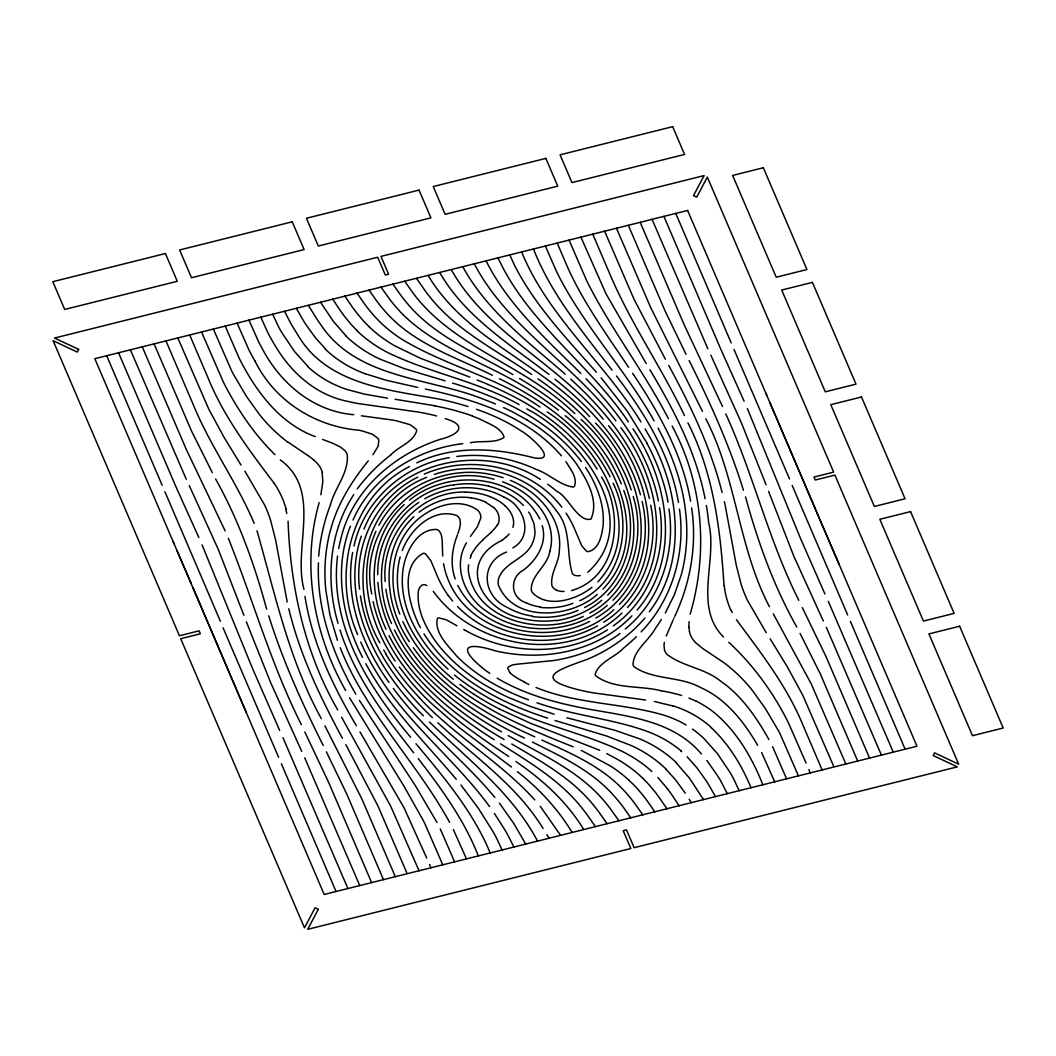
<?xml version="1.0" encoding="UTF-8"?>
<svg xmlns="http://www.w3.org/2000/svg" width="1056" height="1056" viewBox="0 0 1056 1056"><rect width="100%" height="100%" fill="white"/><g stroke="black" fill="none" stroke-linecap="round" stroke-linejoin="round"><path stroke-width="1.5" d="M377.731 574.728C376.768 531.392 410.335 490.34 453.75 484.823M318.463 562.808C316.47 609.259 332.864 654.456 355.806 694.201M337.55 556.05C329.116 624.584 368.28 687.034 410.626 737.246M352.638 552.499C344.322 598.66 362.366 645.335 389.004 682.466M690.149 614.183C708.484 551.852 703.058 483.503 672.104 425.977M320.879 494.749L322.832 481.628L322.159 472.639M319.176 502.577C301.145 565.712 313.632 634.049 345.642 690.558M353.984 546.031C363.832 500.518 403.894 465.062 449.407 457.644M330.554 530.072C337.26 504.306 351.582 481.351 368.267 460.891M400.171 556.842C387.829 603.926 417.859 650.654 453.328 679.206M512.912 527.38C515.486 519.407 510.919 511.051 505.045 505.811M549.872 551.192C547.787 566.016 530.614 575.005 531.3 590.106A10.89 9.214 18.2 0 0 532.435 592.627C546.718 607.662 571.943 600.758 587.268 590.713A80.573 68.178 18.2 0 0 591.994 587.242M361.297 536.131C339.227 602.184 377.494 670.045 423.39 715.836M470.144 558.36L471.24 555.522M457.908 533.531L458.911 530.561A81.365 68.851 18.2 0 0 459.571 528.356L460.456 523.459L459.928 519.42A7.973 6.745 18.2 0 0 456.614 515.46C433.052 507.25 409.873 529.795 402.244 550.585M457.472 534.798C452.034 548.764 449.988 564.577 455.189 578.939M666.244 636.002L673.226 619.78M330.396 504.728C334.844 487.885 348.955 472.758 347.266 454.766A12.461 10.534 18.2 0 0 344.797 450.529L340.547 447.097L333.379 443.56A103.805 87.833 18.2 0 0 331.122 442.649L322.568 439.428M350.42 526.152C333.564 568.867 342.078 617.509 362.551 657.413M363.99 529.082C390.707 461.723 481.985 441.104 540.355 479.384M674.718 616.427C690.492 582.806 697.198 544.777 691.627 507.896M673.807 618.46L674.111 617.8M352.981 520.08C371.95 476.612 416.724 449.13 462.818 443.639M378.906 525.347C399.26 486.064 447.19 465.551 490.024 474.329A89.021 75.332 18.2 0 1 503.105 477.695M466.448 542.89C451.968 566.676 465.208 597.656 487.186 611.728C522.601 636.808 574.464 633.56 607.24 605.458M497.297 524.806L496.452 526.218A34.835 29.476 18.2 0 1 494.34 528.95L493.535 529.848A75.821 64.165 18.2 0 1 490.842 532.541M665.32 612.968L674.388 594.766L681.265 574.847A226.34 191.519 18.2 0 0 685.872 514.378C682.994 484.004 672.263 454.859 658.046 428.036M661.399 619.463L660.581 620.73A281.424 238.141 18.2 0 1 655.288 628.544C648.727 640.702 633.758 649.981 632.98 664.528A7.339 6.217 18.2 0 0 634.009 666.692C653.149 680.196 679.8 676.012 700.379 687.443C726.013 698.742 743.939 721.71 757.667 745.325M353.734 494.67C328.997 532.303 325.486 580.76 338.039 623.317M470.461 536.435L476.282 528.264A81.985 69.379 18.2 0 0 477.616 526.258L480.836 517.876A11.537 9.755 18.2 0 0 477.814 510.272C457.723 495.726 428.855 507.342 413.345 523.618C390.39 547.325 388.238 584.483 399.802 614.104M372.94 454.78L378.074 446.371L378.84 440.392A7.339 6.217 18.2 0 0 377.81 438.227L372.161 434.122L361.957 430.888A129.796 109.824 18.2 0 0 359.159 430.241C314.926 426.518 274.626 400.976 254.839 360.782M649.282 611.794C688.552 559.997 679.312 487.054 647.922 433.818M637.151 610.038C681.463 558.624 668.818 481.193 632.94 428.842M627.462 607.504C674.454 557.278 659.366 478.157 620.836 427.68M641.111 631.884C672.25 599.821 685.819 553.027 679.457 509.084M602.976 589.142C653.73 535.748 614.843 454.516 565.184 415.694M619.463 604.296C668.276 554.77 649.928 473.88 608.52 425.779M631.976 615.767C597.445 652.146 542.718 661.993 495.158 650.8C469.366 642.576 455.228 645.044 481.721 667.366M597.868 581.922C648.226 526.772 599.636 445.975 547.232 411.959M607.675 595.148C657.888 544.17 628.505 461.591 581.117 419.522M612.995 600.191C662.878 550.4 639.817 468.494 595.558 423.139M636.359 636.728L632.57 640.319A245.995 208.164 18.2 0 1 623.489 648.173C614.948 657.36 599.082 661.808 595.109 674.335A4.963 4.198 18.2 0 0 595.492 675.563C613.51 689.594 639.751 685.265 661.096 690.743M482.988 539.722L490.855 532.541M413.873 516.635C378.814 548.856 384.344 605.062 409.372 641.692M622.01 613.008C568.55 664.607 475.675 649.532 433.264 591.347M404.237 504.61C369.613 535.498 366.828 589.142 386.06 629.204M506.471 536.686L507.527 535.682A36.617 30.98 18.2 0 0 509.164 533.927M613.826 609.655C562.663 658.693 456.826 638.009 443.546 563.68M625.284 629.006C660.211 600.574 675.695 552.935 668.989 508.979M597.234 594.436C570.966 618.288 513.348 623.014 498.353 584.826A21.622 18.295 18.2 0 1 498.643 578.45C504.504 561.7 526.997 558.928 532.963 541.913A38.042 32.182 18.2 0 0 534.996 531.63L533.993 523.736L530.64 515.328A46.319 39.204 18.2 0 0 528.673 512.054M391.195 454.45C398.996 446.292 413.477 442.134 416.698 430.584A4.963 4.198 18.2 0 0 416.315 429.356L410.269 424.736L396.04 420.724A153.384 129.796 18.2 0 0 391.301 419.866L361.39 415.8M409.477 500.161C447.216 468.983 515.909 472.837 539.867 519.024M419.113 512.2C433.805 500.887 453.011 495.158 471.464 497.878M512.86 547.866C534.442 535.735 524.027 505.309 504.134 497.284M613.246 625.865C650.404 599.966 667.207 551.575 659.564 507.646M501.745 540.461C456.007 562.663 481.285 611.081 523.076 618.684A79.53 67.294 18.2 0 0 555.892 620.334M418.836 502.418C379.54 528.092 372.649 583.202 391.552 623.542M587.77 572.312C645.374 519.948 579.322 435.745 526.825 408.923M603.596 622.235C642.378 598.33 659.815 548.948 650.734 505.177M607.477 629.785C565.541 656.753 509.652 654.733 466.699 631.145M506.55 552.05C479.186 562.465 482.064 596.402 507.685 607.636A60.628 51.295 18.2 0 0 532.673 616.15M595.835 618.037C635.989 595.637 652.978 544.949 642.101 501.521M589.67 613.153C630.802 591.756 646.589 539.365 633.244 496.571M409.517 466.554C349.562 496.927 331.716 575.692 357.667 634.564M424.802 498.736C441.144 489.509 460.574 485.826 479.147 488.677A60.628 51.295 18.2 0 1 504.174 497.218M584.615 607.49C626.67 586.714 640.081 532.171 623.74 490.42M417.82 477.167C376.754 497.006 353.76 544.553 359.594 589.195M589.604 621.416C545.53 644.147 481.272 631.739 457.829 585.446M579.691 600.719C622.987 580.826 632.993 523.288 613.087 483.252M416.777 462.884C453.631 444.919 496.109 447.968 534.706 458C560.485 461.683 527.221 433.831 521.189 430.954A129.769 109.811 18.2 0 0 514.206 426.518L512.345 425.423A156.724 132.62 18.2 0 0 498.062 418.004A187.031 158.268 18.2 0 0 482.13 411.338L476.52 409.306M583.308 616.348C542.929 636.689 475.081 621.43 468.336 570.728A47.744 40.405 18.2 0 1 468.64 564.775M424.288 474.118C470.633 453.724 530.653 466.448 561.832 507.17M426.65 477.352C361.97 502.194 346.962 587.017 379.883 642.774M434.399 474.421C476.956 459.862 529.954 472.705 556.142 510.602C571.85 528.502 566.029 553.265 572.352 573.632A5.702 4.818 18.2 0 0 575.282 575.467L577.632 575.797A11.788 9.979 18.2 0 0 580.259 575.52M571.534 590.608C618.46 576.972 624.439 513.744 601.524 477.035M456.799 456.496C483.899 453.037 511.777 458.027 536.461 469.511C549.239 473.946 559.68 485.074 573.104 487.093A3.115 2.627 18.2 0 0 574.464 486.328C577.738 477.642 570.148 468.732 565.897 461.591M470.461 442.715C481.219 440.392 493.984 443.56 503.62 437.738A3.194 2.706 18.2 0 0 503.989 436.643C500.465 427.218 488.704 423.918 480.559 419.417A132.198 111.87 18.2 0 0 474.078 416.75L472.362 416.104M465.511 492.096C418.744 490.618 380.622 535.986 385.229 581.566M395.142 399.287L435.072 405.794M387.473 398.165L364.69 394.165L347.701 389.69A92.017 77.867 18.2 0 1 307.732 366.617M645.533 700.009L593.05 692.828A193.565 163.799 18.2 0 1 579.084 689.938C530.31 677.767 559.838 669.346 588.284 658.904A183.823 155.549 18.2 0 0 644.886 618.05M353.734 414.678C313.064 411.365 279.748 382.879 261.69 347.556A136.924 115.87 18.2 0 1 258.733 342.052L248.952 320.153M654.284 701.474L673.213 706.055M417.793 387.433L386.456 380.332L365.35 373.798M425.396 389.057C474.962 399.538 527.195 416.222 561.396 455.783M494.036 479.252C425.489 459.347 356.783 524.37 371.752 593.894M488.73 486.235C501.692 489.443 514.206 495.7 523.446 505.481M566.821 717.776L614.658 730.224L639.329 738.738A104.663 88.559 18.2 0 1 676.487 762.815M436.656 415.998L434.161 415.351A188.641 159.628 18.2 0 0 418.757 412.117L357.984 403.524A161.185 136.396 18.2 0 1 347.266 401.267C315.902 394.997 290.717 372.332 274.956 345.312A168.287 142.402 18.2 0 1 271.88 340.151A188.034 159.113 18.2 0 1 270.23 337.194A168.168 142.309 18.2 0 1 267.472 331.861L260.819 317.183M445.091 380.846L404.329 368.623L380.371 359.304A109.494 92.651 18.2 0 1 345.55 335.663M554.057 714.186L530.244 706.398L508.873 697.646A214.5 181.513 18.2 0 1 496.769 691.706L484.981 685.08A179.665 152.024 18.2 0 1 471.002 675.853L463.148 669.874A155.166 131.3 18.2 0 1 451.216 659.3L444.84 652.714A134.112 113.48 18.2 0 1 435.706 641.533C425.885 627.647 417.331 611.2 418.163 593.736C417.767 589.142 421.7 581.843 426.862 585.592M452.562 383.09C501.019 397.637 550.163 420.156 581.381 461.564M468.059 406.52L457.75 403.537A317.922 269.016 18.2 0 0 440.405 399.3C388.819 389.902 325.591 384.767 296.947 333.379A248.477 210.263 18.2 0 1 294.109 328.984A138.745 117.401 18.2 0 1 290.73 323.308L284.526 311.256M681.622 695.495L677.741 694.36A146.903 124.304 18.2 0 0 661.082 690.782M555.02 720.509L606.408 735.94L631.435 745.615A109.494 92.651 18.2 0 1 666.257 769.256M547.589 718.133C499.805 702.636 451.598 677.556 424.01 633.917M536.963 702.794C572.642 715.334 610.856 718.436 646.47 731.122A100.32 84.889 18.2 0 1 681.014 750.816M445.157 418.625C468.943 425.423 458.014 435.059 440.418 439.27C394.192 454.186 352.638 489.707 340.982 538.283A192.02 162.492 18.2 0 0 338.712 548.566M528.502 699.811C502.075 690.03 476.56 676.223 456.628 656.014C448.246 645.77 434.188 632.98 437.356 618.592A3.115 2.627 18.2 0 1 438.702 617.826L446.147 619.793A63.967 54.133 18.2 0 1 448.721 621.126L456.944 625.772M489.641 496.505L488.347 496.016A59.136 50.041 18.2 0 0 465.524 492.188M469.854 377.111L420.222 358.182L394.72 345.787A119.394 101.033 18.2 0 1 369.191 326.858M688.987 698.069L696.379 701.29M536.052 687.509C576.932 704.286 622.142 702.794 664.105 715.229A96.017 81.246 18.2 0 1 682.308 722.819L686.07 724.984M477.101 379.975C523.75 398.416 570.095 425.462 597.076 469.181M315.308 436.616C280.394 423.852 256.938 392.502 240.398 360.637A145.873 123.446 18.2 0 1 238.511 356.796L225.245 326.08M573.144 746.803C507.606 720.746 434.095 689.74 402.824 621.535M599.729 750.275L530.495 723.241L499.211 708.919M541.82 740.045C569.593 752.704 598.633 765.059 620.545 786.997A122.628 103.765 18.2 0 1 625.205 791.868L629.482 796.805A156.605 132.528 18.2 0 1 634.564 803.22L642.84 814.902M581.262 750.394L610.368 765.917A125.215 105.956 18.2 0 1 629.086 780.331M534.758 736.824C488.809 716.14 442.847 689.872 413.384 647.737M503.488 407.537L505.996 408.698A212.56 179.863 18.2 0 1 515.038 413.213L526.825 419.839M528.871 684.433L524.08 682.11M506.471 707.322C544.025 725.974 585.895 733.643 623.515 752.083A115.408 97.667 18.2 0 1 648.78 768.715L651.816 771.514M492.386 375.276C457.829 358.156 419.232 345.734 391.274 317.922A122.628 103.765 18.2 0 1 386.615 313.051L382.325 308.114A156.605 132.528 18.2 0 1 377.243 301.699L368.966 290.017M556.42 590.093L555.205 589.446A7.973 6.745 18.2 0 1 551.879 585.499C550.031 573.276 559.39 562.36 559.363 550.07C562.426 523.248 544.289 498.326 521.585 485.866A83.49 70.66 18.2 0 0 510.404 480.401M606.751 753.601L617.1 759.132A119.394 101.033 18.2 0 1 642.629 778.061M532.409 742.051C559.284 755.489 587.294 768.57 608.731 790.205A126.205 106.801 18.2 0 1 611.701 793.28L617.272 799.577A159.628 135.076 18.2 0 1 622.446 806.071L630.841 817.846M499.356 378.695C543.932 400.686 587.281 431.363 610.104 476.837M485.509 502.115L493.508 507.514M526.297 602.804C510.259 598.039 509.256 577.658 523.446 570.095C536.91 559.931 547.536 542.876 542.19 525.598M524.476 738.091C462.845 708.233 396.7 661.98 385.889 589.235M466.132 630.854L465.036 630.274M464.495 629.983L463.703 629.548M519.116 404.593C478.025 381.269 430.61 373.296 388.304 352.836A114.55 96.928 18.2 0 1 357.192 330.924M508.213 735.61C542.56 754.961 580.562 771.632 605.893 803.101A165.726 140.237 18.2 0 1 610.447 808.87L618.922 820.763M501.481 731.808C458.383 707.388 416.632 675.51 394.469 629.983M512.912 374.59C475.913 352.796 433.633 336.125 405.926 301.818A165.726 140.237 18.2 0 1 401.372 296.05L392.885 284.156M511.738 743.992C541.266 761.363 572.326 778.536 594.013 805.794A173.606 146.903 18.2 0 1 598.58 811.642L607.081 823.654M519.565 378.51C561.871 403.577 602.29 437.276 621.298 483.872M504.148 739.49C445.355 705.5 383.737 654.971 377.903 582.371M500.57 743.846C530.112 762.683 561.277 781.136 583.004 809.332A186.265 157.621 18.2 0 1 586.859 814.4L595.333 826.544M494.102 739.688C452.417 713.038 411.682 680.711 389.083 635.606M473.88 694.241L479.028 697.528A252.701 213.827 18.2 0 0 499.224 708.906M540.012 406.982C497.416 377.269 445.513 365.864 401.452 339.002A125.215 105.956 18.2 0 1 382.734 324.588L379.236 321.209A119.117 100.795 18.2 0 1 374.141 315.836L369.97 310.952A156.38 132.33 18.2 0 1 365.02 304.603L356.902 293M531.683 374.471C496.214 350.064 455.704 330.37 428.815 295.588A186.265 157.621 18.2 0 1 424.961 290.519L416.486 278.375M307.639 455.387L287.707 441.883M508.741 756.545L505.138 754.063C450.265 717.605 391.882 673.675 374.339 606.698A170.122 143.959 18.2 0 1 373.151 601.564M537.992 378.827C578.002 406.613 615.503 442.662 631.25 489.944M515.922 761.561C542.494 779.671 566.848 801.728 583.651 829.422M547.681 484.229L550.559 486.341A120.028 101.574 18.2 0 1 556.578 491.159C568.062 496.016 577.777 522.562 590.924 519.116C599.491 500.333 586.331 478.909 576.101 463.399A134.112 113.48 18.2 0 0 566.966 452.219L560.604 445.619A155.166 131.3 18.2 0 0 548.658 435.046L540.817 429.066A179.665 152.024 18.2 0 0 526.825 419.839M511.434 767.012L459.782 728.072L430.109 702.28A272.897 230.921 18.2 0 1 410.15 681.001L399.247 666.956M548.988 374.444C509.599 344.203 465.208 316.853 439.771 272.606M558.466 410.19L556.934 408.989A266.099 225.179 18.2 0 0 536.448 394.429C493.746 364.993 440.748 351.476 403.075 314.714A126.205 106.801 18.2 0 1 400.105 311.639L394.535 305.342A159.628 135.076 18.2 0 1 389.374 298.848L380.965 287.074M517.414 771.725C538.996 788.542 557.845 808.87 572.048 832.313M554.954 379.17C592.64 409.332 627.396 447.256 640.464 494.842M680.843 750.974L681.608 751.634M565.198 374.141C527.947 341.761 486.988 310.979 462.805 266.772M711.229 727.663C728.944 744.229 741.814 765.442 751.001 787.736M448.048 669.161C420.262 644.081 397.531 607.292 403.154 568.524C405.9 551.852 416.935 528.911 436.524 529.465A5.702 4.818 18.2 0 1 439.468 531.287L441.25 534.56L442.134 539.722A76.27 64.548 18.2 0 1 442.226 541.398L442.688 555.997M570.794 379.223C606.197 411.497 638.378 450.833 649.374 498.472M629.059 780.344L632.584 783.71A119.117 100.795 18.2 0 1 637.666 789.083L641.837 793.967A156.38 132.33 18.2 0 1 646.8 800.316L654.905 811.919M437.87 722.779C474.17 756.558 516.886 785.294 543.035 828.511M307.93 366.458L294.545 351.516L281.635 332.323A123.301 104.346 18.2 0 1 278.428 326.555L272.672 314.226M369.244 326.819L366.432 324.034A116.741 98.789 18.2 0 1 362.089 319.348L356.888 313.117A160.486 135.802 18.2 0 1 352.691 307.56L344.797 296.01M642.576 778.114L645.374 780.886A116.741 98.789 18.2 0 1 649.73 785.572L654.931 791.802A160.486 135.802 18.2 0 1 659.116 797.359L667.022 808.909M432.406 717.605C398.072 684.737 367.91 643.936 360.439 595.914M357.298 330.845L352.48 325.882A115.909 98.089 18.2 0 1 350.922 324.152L344.362 316.14A167.495 141.742 18.2 0 1 340.309 310.609L332.64 299.072M280.302 459.914C322.648 490.776 292.644 546.955 303.956 589.34M325.578 349.021L315.44 337.801L306.108 324.865A172.115 145.636 18.2 0 1 302.386 318.925L296.38 308.286M728.785 642.325C752.387 664.066 771.54 690.228 786.324 718.634A215.741 182.556 18.2 0 1 788.225 722.383L806.098 763.132M676.302 762.947L689.489 778.18L703.534 799.616M345.708 335.544L333.458 321.486L320.47 302.174M666.112 769.375L675.748 780.08L685.238 793.175M429.396 721.934C467.742 759.29 512.054 792.752 537.544 841.104M687.113 756.769L696.815 767.686L705.712 780.054A172.115 145.636 18.2 0 1 709.421 785.994L715.44 796.633M274.956 454.648C254.72 434.874 238.709 411.193 225.496 386.285A215.741 182.556 18.2 0 1 223.582 382.536L201.538 332.006M580.8 373.428C545.992 338.989 508.319 305.369 486.077 260.845M457.578 606.553C490.024 639.962 543.378 649.334 585.988 631.448A123.13 104.188 18.2 0 0 597.564 625.852M586.027 378.787C619.133 412.988 648.938 453.341 658.39 500.927M589.67 416.711C541.332 363.317 465.986 339.082 428.168 275.497M723.518 637.006C693.145 606.857 717.776 559.799 708.708 522.892A333.062 281.833 18.2 0 0 706.834 508.53L706.332 505.441M419.324 697.699C454.212 735.794 500.201 761.574 534.785 799.92M657.928 777.533L667.458 788.779M701.435 753.984C669.425 716.047 616.031 715.81 571.415 705.632A331.069 280.144 18.2 0 1 559.033 702.702L551.588 700.709A237.362 200.864 18.2 0 1 534.455 695.323L532.052 694.465A191.242 161.832 18.2 0 1 515.935 687.931L513.744 686.928A154.097 130.39 18.2 0 1 497.138 678.137M509.81 672.289L507.83 668.686A3.326 2.812 18.2 0 1 508.438 666.851L512.332 664.99A44.603 37.739 18.2 0 1 518.06 664.118L554.611 660.409A160.816 136.079 18.2 0 0 620.057 633.468M596.31 372.161C568.537 340.692 539.154 309.896 518.588 272.976A160.34 135.683 18.2 0 1 514.378 264.99L509.784 254.918M601.128 377.784L627.343 411.259L647.011 443.124M603.2 419.232C558.07 363.792 487.12 333.366 451.308 269.689M452.615 601.022L448.338 595.531M456.271 779.288C424.776 741.932 389.03 707.296 365.851 663.736M415.998 743.754C444.193 777.493 473.233 811.879 490.182 852.958M494.828 797.399C463.109 759.092 422.836 728.627 393.307 688.38M540.276 806.348L560.498 835.23M460.957 785.004L478.262 808.13L493.218 831.943A160.34 135.683 18.2 0 1 497.442 839.929L502.036 850.001M706.86 760.465L717.71 775.936A140.039 118.496 18.2 0 1 721.09 781.612L727.294 793.663M413.714 752.822C384.199 715.255 354.605 676.091 340.019 629.944M499.422 803.154L513.691 823.324L525.743 844.074M418.229 758.63C441.54 788.806 464.363 820.142 478.315 855.928M612.071 370.141C582.74 332.086 551.179 294.268 533.491 248.992M615.899 420.935C573.698 364.03 507.738 327.716 474.276 263.815M616.506 375.989C639.421 406.283 660.396 438.834 671.906 475.319A248.978 210.685 18.2 0 1 677.186 495.541L678.454 502.366M489.588 806.612C454.885 759.092 406.652 722.74 376.24 671.867A264.581 223.885 18.2 0 1 364.584 650.588L360.69 641.995M628.386 421.912C592.891 368.861 538.93 330.673 506.92 275.009A195.664 165.568 18.2 0 1 503.012 267.986L497.93 257.888M404.725 281.266L413.226 293.278A173.606 146.903 18.2 0 0 417.793 299.125C458.924 348.638 524.872 366.485 571.098 410.164A248.767 210.5 18.2 0 1 574.886 413.596M494.38 813.424L504.887 829.91A195.664 165.568 18.2 0 1 508.807 836.933L513.889 847.031M628.571 367.29C606.5 334.264 582.714 301.805 566.702 265.228L557.212 243.065M273.86 482.882C248.873 449.935 223.7 416.447 208.032 377.837L189.684 334.976M632.623 373.322C658.812 412.249 682.572 454.384 690.571 501.191M395.089 660.964C372.24 627.277 359.172 583.994 371.25 543.893A141.86 120.041 18.2 0 1 375.989 531.274M585.565 467.531C596.851 484.572 604.732 504.874 603.108 525.584C601.88 535.049 599.346 548.83 588.601 551.602A4.29 3.63 18.2 0 1 586.265 551.047L581.764 545.754L573.91 527.419A139.828 118.312 18.2 0 0 572.339 524.119L571.639 522.733A113.018 95.634 18.2 0 0 566.069 513.124M679.18 805.847L671.497 794.31A167.495 141.742 18.2 0 0 667.458 788.779M766.234 632.676L747.305 600.098A153.78 130.126 18.2 0 1 741.088 584.166L736.19 564.815L725.353 506.167M736.441 619.727C761.244 653.321 787.34 686.69 803.207 725.749L822.136 769.943M244.9 471.174L264.502 504.821A153.78 130.126 18.2 0 1 270.732 520.753L275.629 540.104L287.206 602.039M770.128 638.774L787.38 666.983L802.745 695.191L833.501 765.851M241.006 465.076L223.78 436.828L208.758 409.108L177.817 337.946M689.159 799.26L691.35 802.745M640.952 421.912C604.692 362.828 548.288 317.09 521.638 251.962M546.863 834.636L549.001 838.147M308.286 305.303L316.826 318.938A186.661 157.951 18.2 0 0 320.285 323.954C356.413 379.447 429.673 377.216 485.008 399.802A254.8 215.609 18.2 0 1 495.356 403.946M646.259 363.62L605.999 293.766L580.919 237.138M649.942 369.811C674.005 409.966 696.089 452.39 705.091 498.736M359.41 700.405L415.14 785.308L437.012 822.505M360.004 731.953L403.973 807.642L426.716 858.013M386.034 654.034L383.711 649.981M356.36 725.749C332.759 685.674 312.14 642.761 304.973 596.389M645.176 428.974L645.599 429.713M646.034 430.452L647.5 433.066M654.126 420.856C626.406 371.593 587.334 329.723 560.723 279.761A222.473 188.258 18.2 0 1 556.459 271.326L545.345 246.022M349.536 697.752L403.854 785.994L423.232 820.433A209.616 177.368 18.2 0 1 425.251 824.551L442.754 864.824M768.887 739.517C756.4 717.209 741.391 695.297 719.994 680.645C704.273 668.092 682.691 666.534 667.022 654.39A12.461 10.534 18.2 0 1 664.541 650.153M449.579 822.36C416.618 761.904 365.548 712.457 340.217 647.711M773.309 613.906L811.285 683.984L845.843 764.016M420.407 627.7C409.728 607.49 398.033 567.164 423.218 553.318A4.29 3.63 18.2 0 1 425.555 553.872L430.742 560.578A74.976 63.439 18.2 0 1 431.68 562.663L437.897 577.5A117.506 99.436 18.2 0 0 448.259 595.571M341.563 717.103L390.654 806.084L419.047 870.751M665.399 359.212L633.89 298.98L604.626 231.198M345.827 744.612L377.929 805.939L406.705 872.586M668.778 365.508C690.65 405.913 710.873 447.731 722.093 492.492M342.448 738.316C320.179 697.158 299.759 654.43 288.79 608.718M769.441 606.712C738.382 547.655 736.626 478.157 705.804 418.757M337.709 709.896C304.498 652.502 290.466 586.846 288.064 521.149M796.792 627.066C773.784 586.212 757.838 542.005 745.523 496.874M212.309 472.639L191.426 430.822L154.11 343.873M215.596 478.975C238.55 519.842 254.377 564.102 266.666 609.22M800.078 633.402L820.393 674.098L857.71 761.046M668.448 418.717C644.45 372.438 612.348 330.911 588.575 284.486A209.616 177.368 18.2 0 1 586.555 280.381L569.065 240.095M732.31 612.625L731.135 610.249M761.6 752.492L774.708 781.81M324.931 725.855L361.838 798.864L395.327 876.678M453.394 829.58L466.462 858.898M686.004 354.209L665.122 311.045L628.333 225.271M321.301 718.582C288.974 660.013 275.18 594.409 257.004 530.798M326.37 751.846L346.685 793.874L383.473 879.648M689.159 360.584C710.134 402.508 729.538 445.408 743.437 490.261M323.215 745.47C302.24 703.534 282.718 660.673 268.752 615.833M802.322 607.622L825.937 656.423L869.563 758.089M440.246 828.854L454.608 861.854M772.622 746.711L786.575 778.84M684.46 415.523C662.152 368.782 632.478 325.855 611.701 278.375L592.772 234.168M798.798 600.31C768.689 540.514 753.535 474.712 725.762 413.912M304.828 732.019L328.508 782.087L371.62 882.618M823.324 620.954L793.993 556.618L768.544 491.304M189.288 485.641L218.328 549.516L243.91 615.318M186.265 479.239L130.403 349.8M826.346 627.356L881.417 755.119M301.382 724.693C271.194 664.91 253.163 600.244 228.334 538.296M710.86 355.212L741.404 422.862L766.075 484.757M301.739 751.384L270.415 682.057L246.378 621.865M707.863 348.784L652.054 219.344M304.722 757.812L359.766 885.575M828.3 601.352L893.27 752.149M702.491 411.391L650.628 307.428L616.48 228.241M687.918 422.849C713.526 473.339 720.496 529.914 724.02 585.605M824.934 594L800.778 539.088L747.358 408.553M282.982 737.722L347.912 888.545M279.629 730.369L252.45 668.329L202.105 544.922M722.502 406.534L683.918 324.192L640.2 222.301M744.11 401.174L721.288 350.354L663.907 216.374M198.858 537.53L175.89 486.658L118.549 352.77M225.139 530.891L186.463 449.79L142.256 346.83M177.25 551.153L191.492 584.047M770.035 402.904L818.651 516.952M739.147 790.693L733.392 778.364A123.301 104.346 18.2 0 0 730.171 772.596L717.275 753.416L703.89 738.461A93.02 78.712 18.2 0 0 692.538 729.142M765.917 393.334L766.841 395.498M839.005 564.062L819.205 518.258M172.973 541.213L174.055 543.748M246.206 712.298L193.169 587.968M675.761 213.418L731.214 342.949M733.986 349.43L789.505 478.949M847.664 614.975L792.185 485.443M850.436 621.443L905.124 749.192M808.87 769.613L810.282 772.913M798.428 775.87L780.437 734.62A160.948 136.184 18.2 0 0 778.523 730.844L765.415 708.629L752.77 690.967A147.259 124.608 18.2 0 0 724.231 662.904L702.9 648.648L695.719 642.774A24.737 20.922 18.2 0 1 689.41 631.62M762.854 784.766C752.492 758.63 737.906 733.339 716.615 714.595A84.533 71.531 18.2 0 0 696.406 701.25M237.098 323.11L248.767 349.549A179.494 151.879 18.2 0 0 254.839 360.782M213.391 329.05L231.383 370.3A160.948 136.184 18.2 0 0 233.284 374.075L246.404 396.29L259.05 413.952A147.259 124.608 18.2 0 0 287.588 442.015M429.488 864.494L430.901 867.794M165.964 340.903L194.066 406.534C210.896 447.084 237.164 482.882 254.153 523.314M106.682 355.727L162.149 485.272M164.921 491.74L220.374 621.271M278.599 757.284L223.054 627.779M281.371 763.765L336.046 891.502M337.405 640.226L329.987 615.212L325.868 590.542A226.34 191.519 18.2 0 1 330.462 530.046M664.541 650.153L664 645.44A31.046 26.281 18.2 0 1 664.409 642.325M285.833 509.111L286.796 513.48M724.35 501.719L725.102 505.058M689.502 631.62L688.961 627.33M667.445 499.594L667.933 502.273M318.674 556.129A263.076 222.618 18.2 0 1 330.475 504.755M357.205 488.994A221.905 187.783 18.2 0 1 391.288 454.542M435.059 405.94A215.16 182.068 18.2 0 1 472.428 415.945M365.336 373.824A100.65 85.166 18.2 0 1 325.34 349.193M564.076 591.439A16.104 13.622 18.2 0 1 556.38 590.198M572.946 603.306A65.168 55.15 18.2 0 1 540.342 607.385M540.355 606.976A41.461 35.086 18.2 0 1 526.284 602.857M578.015 610.328A81.972 69.366 18.2 0 1 532.646 616.612M470.884 555.364A70.858 59.968 18.2 0 1 483.12 539.827M493.693 507.355A17.833 15.088 18.2 0 1 497.64 524.977M471.464 497.944A41.461 35.086 18.2 0 1 485.536 502.062M473.88 694.241A213.629 180.761 18.2 0 1 459.875 684.38M524.238 681.767A50.028 42.332 18.2 0 1 509.546 672.514M646.866 443.177A242.576 205.26 18.2 0 1 667.643 499.58M273.874 482.869A95.7 80.982 18.2 0 1 286.084 509.084M307.626 455.4A69.973 59.215 18.2 0 1 313.606 459.809M313.54 459.875A26.822 22.704 18.2 0 1 322.502 472.586M419.43 697.633A252.965 214.051 18.2 0 1 385.862 654.1M549.846 551.192A59.822 50.622 18.2 0 0 550.493 529.716A61.116 51.718 18.2 0 0 543.114 512.292C535.524 500.491 524.119 491.502 511.526 485.522A79.358 67.148 18.2 0 0 502.564 481.826M453.776 484.915A79.53 67.294 18.2 0 1 488.756 486.156M489.614 496.584A42.187 35.693 18.2 0 1 505.111 505.758M601.762 600.283A99.185 83.939 18.2 0 1 556.024 620.73M506.484 536.699A71.174 60.232 18.2 0 1 501.732 540.448M506.563 707.137A218.117 184.562 18.2 0 1 454.397 675.008M489.76 673.358A108.86 92.123 18.2 0 1 481.721 667.366M673.253 705.949A88.44 74.831 18.2 0 1 711.374 727.544M688.934 627.317A58.687 49.658 18.2 0 1 689.119 621.68M730.844 610.328A106.102 89.773 18.2 0 1 724.205 585.605M78.646 349.391L77.233 352.07L53.13 340.705L179.441 635.752L199.122 630.828L200.389 633.785L180.708 638.708L304.471 927.815L315.124 907.777L318.331 909.282L307.679 929.333L630.828 848.522L623.212 830.729L626.498 829.897L634.115 847.691L957.264 766.88L933.161 755.528L934.586 752.849L958.676 764.214L834.913 475.094L815.219 480.018L813.952 477.061L833.646 472.138L707.348 177.104L696.696 197.142L693.475 195.637L704.128 175.586L380.978 256.397L388.595 274.204L385.321 275.022L377.705 257.228L54.556 338.039L78.646 349.391M165.409 253.532L52.8 281.688L64.68 309.448L177.289 281.292L165.409 253.532M292.222 221.813L179.612 249.968L191.506 277.728L304.115 249.572L292.222 221.813M419.047 190.093L306.438 218.262L318.318 246.022L430.927 217.853L419.047 190.093M545.86 158.387L433.25 186.542L445.13 214.302L557.753 186.133L545.86 158.387M672.685 126.667L560.076 154.823L571.956 182.582L684.565 154.427L672.685 126.667M763.356 167.746L732.64 175.428L776.213 277.213L806.929 269.531L763.356 167.746M687.614 210.448L94.829 358.697L324.192 894.472L916.978 746.222L687.614 210.448M812.42 282.374L781.704 290.044L825.277 391.829L855.994 384.146L812.42 282.374M861.485 396.99L830.782 404.672L874.355 506.458L905.058 498.775L861.485 396.99M910.562 511.619L879.846 519.288L923.419 621.073L954.136 613.391L910.562 511.619M959.627 626.234L928.91 633.917L972.484 735.702L1003.2 728.02L959.627 626.234"/></g></svg>
